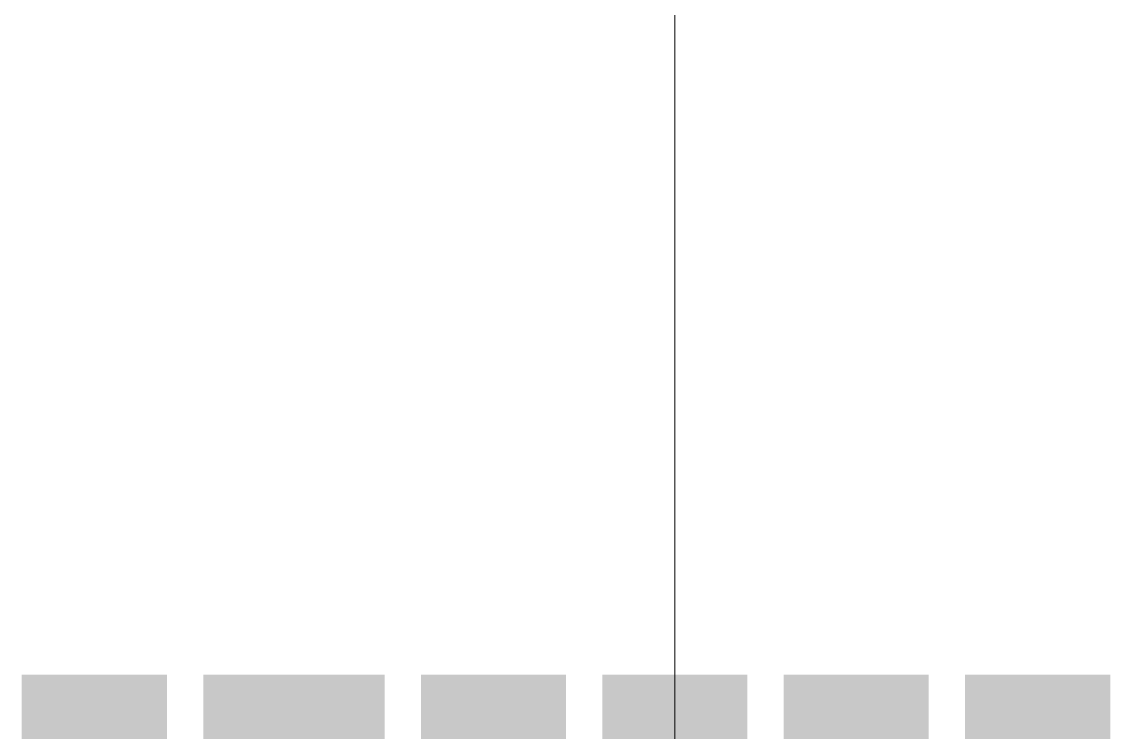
# Model space of a CAD drawing. Header units: millimetres. Extents: x 1341 to 37388, y -13954 to 1849.
# Drawn here: x 29434.73 to 29444.22, y 359.18 to 365.37 of the extents above; entities that cross this region are included whole.
import ezdxf

# ---------------------------------------------------------------- set-up
doc = ezdxf.new("R2010")
doc.units = ezdxf.units.MM
doc.layers.add('COMPONENTE', color=3, linetype='Continuous')

# ---------------------------------------------------------------- blocks, each defined once
blk = doc.blocks.new('TRANFORMADOR_IP00_TRAEL_VISTA_FRONT')
at = {"layer": 'COMPONENTE', "linetype": 'Continuous', "lineweight": 0}
for points in [[(5010.5528, 3484.6478), (5010.5528, 3483.3825), (5011.818, 3483.3825), (5011.818, 3484.6478)], [(5012.1343, 3484.6478), (5012.1343, 3483.3825), (5013.7159, 3483.3825), (5013.7159, 3484.6478)], [(5014.0322, 3484.6478), (5014.0322, 3483.3825), (5015.2974, 3483.3825), (5015.2974, 3484.6478)], [(5014.0322, 3484.6478), (5014.0322, 3483.3825), (5015.2974, 3483.3825), (5015.2974, 3484.6478)], [(5015.6137, 3484.6478), (5015.6137, 3483.3825), (5016.879, 3483.3825), (5016.879, 3484.6478)], [(5017.1953, 3484.6478), (5017.1953, 3483.3825), (5018.4605, 3483.3825), (5018.4605, 3484.6478)], [(5018.7768, 3484.6478), (5018.7768, 3483.3825), (5020.0421, 3483.3825), (5020.0421, 3484.6478)]]:
    blk.add_hatch(color=256, dxfattribs=at).paths.add_polyline_path(points)
blk.add_lwpolyline([(5016.2463, 3498.8817), (5016.2463, 3484.0152)], dxfattribs=at)

msp = doc.modelspace()

# ---------------------------------------------------------------- block references
at = {"linetype": 'ByBlock'}
msp.add_blockref('TRANFORMADOR_IP00_TRAEL_VISTA_FRONT', (24424.1734, -3124.971), dxfattribs=at)

doc.saveas('drawing.dxf')
